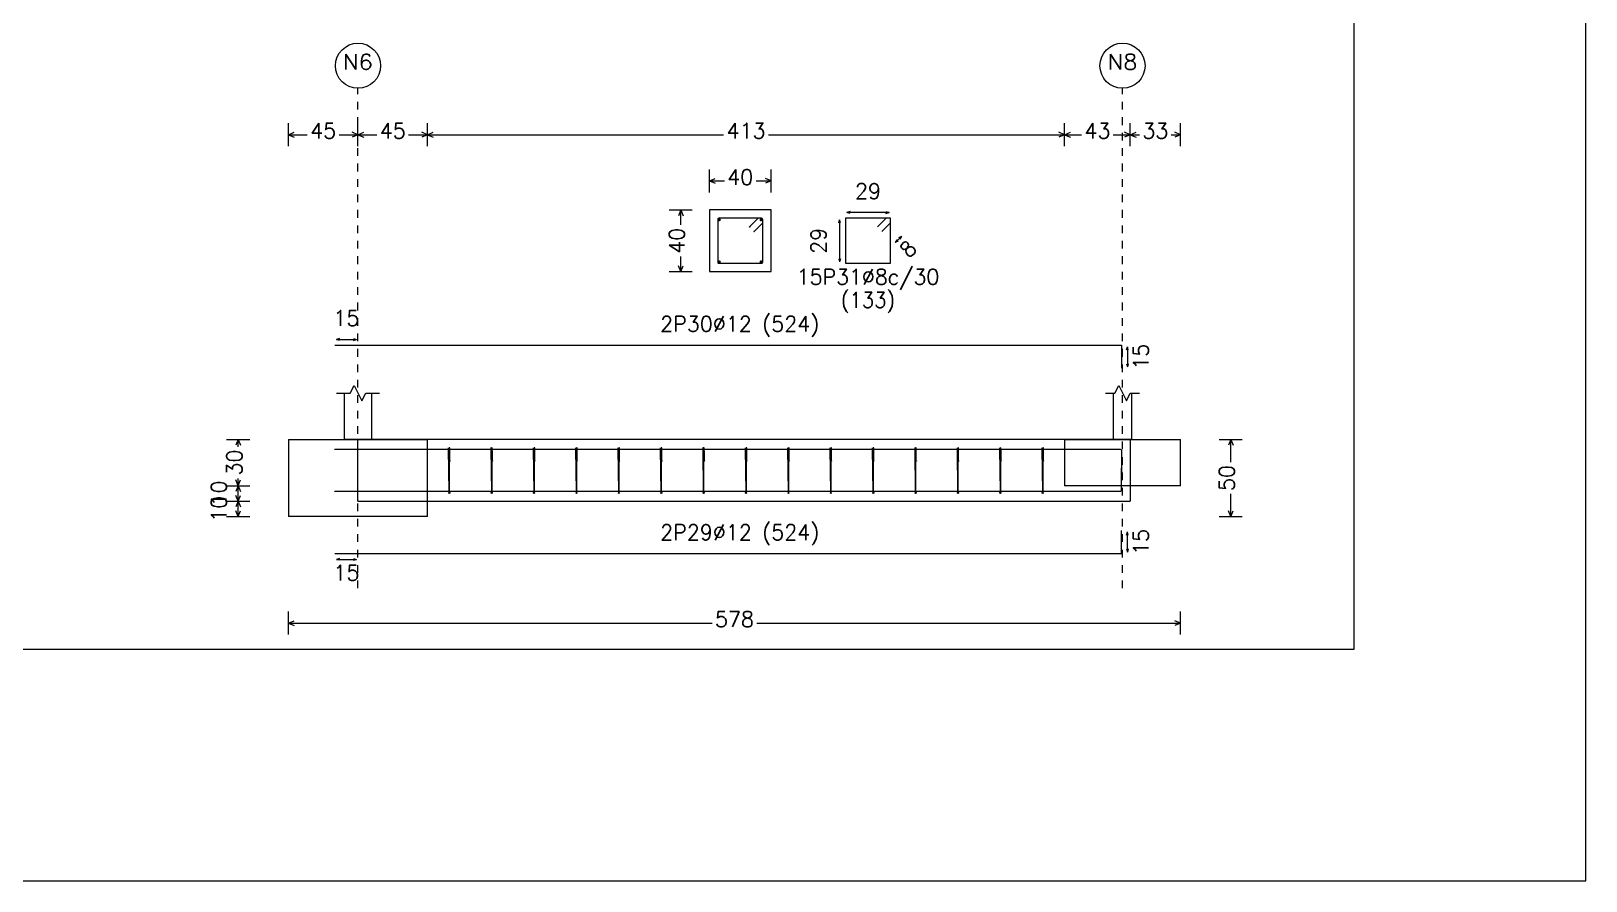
# Model space of a CAD drawing. Header units: millimetres. Extents: x -252 to 259, y -4 to 137.
# Drawn here: x 237.27 to 257.4, y 68.39 to 79.4 of the extents above; entities that cross this region are included whole.
import ezdxf
from ezdxf.enums import TextEntityAlignment as Align

# ---------------------------------------------------------------- set-up
doc = ezdxf.new("R2010")
doc.units = ezdxf.units.MM
doc.linetypes.add('CYPE_PUNTO', pattern=[0.075, 0, -0.075])
for name, color, linetype, lineweight in [('CIM_COTAS', 2, 'Continuous', 0), ('CIM_DIB_ARMADOS', 4, 'Continuous', 0), ('CIM_GEOMETRIA', 2, 'Continuous', 0), ('CIM_TXT_ARMADOS', 3, 'Continuous', 0), ('RECUAD_LIMITES', 2, 'Continuous', 0), ('RECUAD_MARCO', 1, 'Continuous', 20)]:
    doc.layers.add(name, color=color, linetype=linetype, lineweight=lineweight)
doc.styles.add('CYPETXT', font='romans__.ttf', dxfattribs={"height": 0.2})

msp = doc.modelspace()

# ---------------------------------------------------------------- hatches: boundary and pattern name
at = {"layer": 'CIM_DIB_ARMADOS'}
h = msp.add_hatch(color=256, dxfattribs=at)
edge = h.paths.add_edge_path(flags=0)
edge.add_arc((246.571, 76.864), 0.0016, 0, 360)
h = msp.add_hatch(color=256, dxfattribs=at)
edge = h.paths.add_edge_path(flags=0)
edge.add_arc((246.629, 76.806), 0.0016, 0, 360)
h = msp.add_hatch(color=256, dxfattribs=at)
edge = h.paths.add_edge_path(flags=0)
edge.add_arc((241.2, 73.984), 0.0016, 0, 360)
h = msp.add_hatch(color=256, dxfattribs=at)
edge = h.paths.add_edge_path(flags=0)
edge.add_arc((242.673, 73.891), 0.0016, 0, 360)
h = msp.add_hatch(color=256, dxfattribs=at)
edge = h.paths.add_edge_path(flags=0)
edge.add_arc((243.222, 73.891), 0.0016, 0, 360)
h = msp.add_hatch(color=256, dxfattribs=at)
edge = h.paths.add_edge_path(flags=0)
edge.add_arc((243.771, 73.891), 0.0016, 0, 360)
h = msp.add_hatch(color=256, dxfattribs=at)
edge = h.paths.add_edge_path(flags=0)
edge.add_arc((244.32, 73.891), 0.0016, 0, 360)
h = msp.add_hatch(color=256, dxfattribs=at)
edge = h.paths.add_edge_path(flags=0)
edge.add_arc((244.869, 73.891), 0.0016, 0, 360)
h = msp.add_hatch(color=256, dxfattribs=at)
edge = h.paths.add_edge_path(flags=0)
edge.add_arc((245.418, 73.891), 0.0016, 0, 360)
h = msp.add_hatch(color=256, dxfattribs=at)
edge = h.paths.add_edge_path(flags=0)
edge.add_arc((245.967, 73.891), 0.0016, 0, 360)
h = msp.add_hatch(color=256, dxfattribs=at)
edge = h.paths.add_edge_path(flags=0)
edge.add_arc((246.516, 73.891), 0.0016, 0, 360)
h = msp.add_hatch(color=256, dxfattribs=at)
edge = h.paths.add_edge_path(flags=0)
edge.add_arc((247.065, 73.891), 0.0016, 0, 360)
h = msp.add_hatch(color=256, dxfattribs=at)
edge = h.paths.add_edge_path(flags=0)
edge.add_arc((247.614, 73.891), 0.0016, 0, 360)
h = msp.add_hatch(color=256, dxfattribs=at)
edge = h.paths.add_edge_path(flags=0)
edge.add_arc((248.163, 73.891), 0.0016, 0, 360)
h = msp.add_hatch(color=256, dxfattribs=at)
edge = h.paths.add_edge_path(flags=0)
edge.add_arc((248.712, 73.891), 0.0016, 0, 360)
h = msp.add_hatch(color=256, dxfattribs=at)
edge = h.paths.add_edge_path(flags=0)
edge.add_arc((249.261, 73.891), 0.0016, 0, 360)
h = msp.add_hatch(color=256, dxfattribs=at)
edge = h.paths.add_edge_path(flags=0)
edge.add_arc((249.81, 73.891), 0.0016, 0, 360)
h = msp.add_hatch(color=256, dxfattribs=at)
edge = h.paths.add_edge_path(flags=0)
edge.add_arc((250.358, 73.891), 0.0016, 0, 360)
h = msp.add_hatch(color=256, dxfattribs=at)
edge = h.paths.add_edge_path(flags=0)
edge.add_arc((242.691, 73.833), 0.0016, 0, 360)
h = msp.add_hatch(color=256, dxfattribs=at)
edge = h.paths.add_edge_path(flags=0)
edge.add_arc((243.24, 73.833), 0.0016, 0, 360)
h = msp.add_hatch(color=256, dxfattribs=at)
edge = h.paths.add_edge_path(flags=0)
edge.add_arc((243.789, 73.833), 0.0016, 0, 360)
h = msp.add_hatch(color=256, dxfattribs=at)
edge = h.paths.add_edge_path(flags=0)
edge.add_arc((244.338, 73.833), 0.0016, 0, 360)
h = msp.add_hatch(color=256, dxfattribs=at)
edge = h.paths.add_edge_path(flags=0)
edge.add_arc((244.887, 73.833), 0.0016, 0, 360)
h = msp.add_hatch(color=256, dxfattribs=at)
edge = h.paths.add_edge_path(flags=0)
edge.add_arc((245.436, 73.833), 0.0016, 0, 360)
h = msp.add_hatch(color=256, dxfattribs=at)
edge = h.paths.add_edge_path(flags=0)
edge.add_arc((245.985, 73.833), 0.0016, 0, 360)
h = msp.add_hatch(color=256, dxfattribs=at)
edge = h.paths.add_edge_path(flags=0)
edge.add_arc((246.534, 73.833), 0.0016, 0, 360)
h = msp.add_hatch(color=256, dxfattribs=at)
edge = h.paths.add_edge_path(flags=0)
edge.add_arc((247.082, 73.833), 0.0016, 0, 360)
h = msp.add_hatch(color=256, dxfattribs=at)
edge = h.paths.add_edge_path(flags=0)
edge.add_arc((247.631, 73.833), 0.0016, 0, 360)
h = msp.add_hatch(color=256, dxfattribs=at)
edge = h.paths.add_edge_path(flags=0)
edge.add_arc((248.18, 73.833), 0.0016, 0, 360)
h = msp.add_hatch(color=256, dxfattribs=at)
edge = h.paths.add_edge_path(flags=0)
edge.add_arc((248.729, 73.833), 0.0016, 0, 360)
h = msp.add_hatch(color=256, dxfattribs=at)
edge = h.paths.add_edge_path(flags=0)
edge.add_arc((249.278, 73.833), 0.0016, 0, 360)
h = msp.add_hatch(color=256, dxfattribs=at)
edge = h.paths.add_edge_path(flags=0)
edge.add_arc((249.827, 73.833), 0.0016, 0, 360)
h = msp.add_hatch(color=256, dxfattribs=at)
edge = h.paths.add_edge_path(flags=0)
edge.add_arc((250.376, 73.833), 0.0016, 0, 360)
h = msp.add_hatch(color=256, dxfattribs=at)
edge = h.paths.add_edge_path(flags=0)
edge.add_arc((251.388, 73.74), 0.0016, 0, 360)
h = msp.add_hatch(color=256, dxfattribs=at)
edge = h.paths.add_edge_path(flags=0)
edge.add_arc((251.388, 73.684), 0.0016, 0, 360)
h = msp.add_hatch(color=256, dxfattribs=at)
edge = h.paths.add_edge_path(flags=0)
edge.add_arc((241.2, 73.44), 0.0016, 0, 360)

# ---------------------------------------------------------------- linework, layer by layer
at = {"layer": 'CIM_COTAS', "linetype": 'CYPE_PUNTO'}
for p, q in [((241.5, 72.184), (241.5, 78.66)), ((251.4, 72.184), (251.4, 78.66))]:
    msp.add_line(p, q, dxfattribs=at)
at = {"layer": 'CIM_COTAS'}
for p, q in [((240.6, 77.91), (240.6, 78.21)), ((241.5, 77.91), (241.5, 78.21)), ((241.5, 77.91), (241.5, 78.21)), ((242.4, 77.91), (242.4, 78.21)), ((242.4, 77.91), (242.4, 78.21)), ((250.65, 77.91), (250.65, 78.21)), ((250.65, 77.91), (250.65, 78.21)), ((251.5, 77.91), (251.5, 78.21)), ((251.5, 77.91), (251.5, 78.21)), ((252.15, 77.91), (252.15, 78.21)), ((240.6, 78.059), (240.675, 78.09)), ((240.6, 78.059), (240.675, 78.029)), ((240.6, 78.059), (240.844, 78.059)), ((241.255, 78.059), (241.5, 78.059)), ((241.5, 78.059), (241.425, 78.09)), ((241.5, 78.059), (241.425, 78.029)), ((241.5, 78.059), (241.575, 78.09)), ((241.5, 78.059), (241.575, 78.029)), ((241.5, 78.059), (241.744, 78.059)), ((242.155, 78.059), (242.4, 78.059)), ((242.4, 78.059), (242.325, 78.09)), ((242.4, 78.059), (242.325, 78.029)), ((242.4, 78.059), (242.475, 78.09)), ((242.4, 78.059), (242.475, 78.029)), ((242.4, 78.059), (246.235, 78.059)), ((246.814, 78.059), (250.65, 78.059)), ((250.65, 78.059), (250.575, 78.09)), ((250.65, 78.059), (250.575, 78.029)), ((250.65, 78.059), (250.725, 78.09)), ((250.65, 78.059), (250.725, 78.029)), ((250.65, 78.059), (250.869, 78.059)), ((251.28, 78.059), (251.5, 78.059)), ((251.5, 78.059), (251.425, 78.09)), ((251.5, 78.059), (251.425, 78.029)), ((251.5, 78.059), (251.575, 78.09)), ((251.5, 78.059), (251.575, 78.029)), ((251.5, 78.059), (251.619, 78.059)), ((252.03, 78.059), (252.15, 78.059)), ((252.15, 78.059), (252.075, 78.09)), ((252.15, 78.059), (252.075, 78.029)), ((246.05, 77.309), (246.05, 77.609)), ((246.85, 77.309), (246.85, 77.609)), ((246.05, 77.46), (246.125, 77.49)), ((246.05, 77.46), (246.125, 77.43)), ((246.05, 77.46), (246.244, 77.46)), ((246.655, 77.46), (246.85, 77.46)), ((246.85, 77.46), (246.775, 77.49)), ((246.85, 77.46), (246.775, 77.43)), ((245.529, 77.085), (245.829, 77.085)), ((245.679, 77.085), (245.649, 77.01)), ((245.679, 77.085), (245.709, 77.01)), ((245.679, 76.891), (245.679, 77.085)), ((245.679, 76.285), (245.649, 76.36)), ((245.679, 76.285), (245.679, 76.48)), ((245.679, 76.285), (245.709, 76.36)), ((245.529, 76.285), (245.829, 76.285)), ((239.799, 74.112), (240.099, 74.112)), ((239.949, 74.112), (239.919, 74.037)), ((239.949, 74.112), (239.979, 74.037)), ((239.949, 74.017), (239.949, 74.112)), ((252.651, 74.112), (252.951, 74.112)), ((252.801, 74.112), (252.771, 74.037)), ((252.801, 74.112), (252.831, 74.037)), ((252.801, 73.818), (252.801, 74.112)), ((239.799, 73.512), (240.099, 73.512)), ((239.799, 73.512), (240.099, 73.512)), ((239.949, 73.512), (239.919, 73.587)), ((239.949, 73.512), (239.919, 73.437)), ((239.949, 73.512), (239.949, 73.606)), ((239.949, 73.512), (239.979, 73.587)), ((239.949, 73.512), (239.979, 73.437)), ((239.949, 73.312), (239.949, 73.512)), ((239.799, 73.312), (240.099, 73.312)), ((239.799, 73.312), (240.099, 73.312)), ((239.949, 73.312), (239.919, 73.387)), ((239.949, 73.312), (239.919, 73.237)), ((239.949, 73.312), (239.979, 73.387)), ((239.949, 73.312), (239.979, 73.237)), ((239.949, 73.112), (239.949, 73.312)), ((252.801, 73.112), (252.801, 73.407)), ((239.799, 73.112), (240.099, 73.112)), ((239.949, 73.112), (239.919, 73.187)), ((239.949, 73.112), (239.979, 73.187)), ((252.651, 73.112), (252.951, 73.112)), ((252.801, 73.112), (252.771, 73.187)), ((252.801, 73.112), (252.831, 73.187)), ((240.6, 71.584), (240.6, 71.884)), ((252.15, 71.584), (252.15, 71.884)), ((240.6, 71.734), (240.675, 71.764)), ((240.6, 71.734), (240.675, 71.704)), ((240.6, 71.734), (246.085, 71.734)), ((246.664, 71.734), (252.15, 71.734)), ((252.15, 71.734), (252.075, 71.764)), ((252.15, 71.734), (252.075, 71.704))]:
    msp.add_line(p, q, dxfattribs=at)
for centre in [(241.5, 78.952), (251.4, 78.952)]:
    msp.add_circle(centre, 0.292, dxfattribs=at)
at = {"layer": 'CIM_DIB_ARMADOS'}
for p, q in [((246.16, 76.957), (246.196, 76.957)), ((246.178, 76.939), (246.178, 76.975)), ((246.704, 76.957), (246.74, 76.957)), ((246.722, 76.939), (246.722, 76.975)), ((246.16, 76.413), (246.196, 76.413)), ((246.178, 76.395), (246.178, 76.431)), ((246.704, 76.413), (246.74, 76.413)), ((246.722, 76.395), (246.722, 76.431))]:
    msp.add_line(p, q, dxfattribs=at)
for points in [[(246.629, 76.806), (246.737, 76.914), (246.741, 76.92), (246.742, 76.926), (246.742, 76.961), (246.74, 76.969), (246.734, 76.975), (246.726, 76.977), (246.174, 76.977), (246.166, 76.975), (246.16, 76.969), (246.158, 76.961), (246.158, 76.409), (246.16, 76.401), (246.166, 76.395), (246.174, 76.393), (246.726, 76.393), (246.734, 76.395), (246.74, 76.401), (246.742, 76.409), (246.742, 76.961), (246.74, 76.969), (246.734, 76.975), (246.726, 76.977), (246.69, 76.977), (246.684, 76.976), (246.679, 76.972), (246.571, 76.864)], [(248.283, 76.806), (248.396, 76.919), (248.396, 76.977), (247.812, 76.977), (247.812, 76.393), (248.396, 76.393), (248.396, 76.977), (248.338, 76.977), (248.225, 76.864)], [(241.2, 75.333), (241.5, 75.333), (251.388, 75.333), (251.388, 75.033)], [(241.2, 73.984), (241.5, 73.984), (251.368, 73.984), (251.378, 73.981), (251.385, 73.974), (251.388, 73.964), (251.388, 73.684)], [(242.691, 73.833), (242.691, 73.941), (242.691, 73.947), (242.691, 73.953), (242.69, 73.988), (242.69, 73.996), (242.69, 74.002), (242.69, 74.004), (242.682, 74.004), (242.682, 74.002), (242.682, 73.996), (242.682, 73.988), (242.682, 73.436), (242.682, 73.428), (242.682, 73.422), (242.682, 73.42), (242.682, 73.422), (242.682, 73.428), (242.682, 73.436), (242.674, 73.988), (242.674, 73.996), (242.674, 74.002), (242.674, 74.004), (242.674, 74.004), (242.673, 74.003), (242.673, 73.999), (242.673, 73.891)], [(243.24, 73.833), (243.24, 73.941), (243.24, 73.947), (243.24, 73.953), (243.239, 73.988), (243.239, 73.996), (243.239, 74.002), (243.239, 74.004), (243.231, 74.004), (243.231, 74.002), (243.231, 73.996), (243.231, 73.988), (243.231, 73.436), (243.231, 73.428), (243.231, 73.422), (243.231, 73.42), (243.231, 73.422), (243.231, 73.428), (243.231, 73.436), (243.223, 73.988), (243.223, 73.996), (243.223, 74.002), (243.223, 74.004), (243.222, 74.004), (243.222, 74.003), (243.222, 73.999), (243.222, 73.891)], [(243.789, 73.833), (243.789, 73.941), (243.789, 73.947), (243.789, 73.953), (243.788, 73.988), (243.788, 73.996), (243.788, 74.002), (243.788, 74.004), (243.78, 74.004), (243.78, 74.002), (243.78, 73.996), (243.78, 73.988), (243.78, 73.436), (243.78, 73.428), (243.78, 73.422), (243.78, 73.42), (243.78, 73.422), (243.78, 73.428), (243.78, 73.436), (243.772, 73.988), (243.772, 73.996), (243.772, 74.002), (243.772, 74.004), (243.771, 74.004), (243.771, 74.003), (243.771, 73.999), (243.771, 73.891)], [(244.338, 73.833), (244.338, 73.941), (244.338, 73.947), (244.338, 73.953), (244.337, 73.988), (244.337, 73.996), (244.337, 74.002), (244.337, 74.004), (244.329, 74.004), (244.329, 74.002), (244.329, 73.996), (244.329, 73.988), (244.329, 73.436), (244.329, 73.428), (244.329, 73.422), (244.329, 73.42), (244.329, 73.422), (244.329, 73.428), (244.329, 73.436), (244.321, 73.988), (244.321, 73.996), (244.321, 74.002), (244.321, 74.004), (244.32, 74.004), (244.32, 74.003), (244.32, 73.999), (244.32, 73.891)], [(244.887, 73.833), (244.887, 73.941), (244.887, 73.947), (244.887, 73.953), (244.886, 73.988), (244.886, 73.996), (244.886, 74.002), (244.886, 74.004), (244.878, 74.004), (244.878, 74.002), (244.878, 73.996), (244.878, 73.988), (244.878, 73.436), (244.878, 73.428), (244.878, 73.422), (244.878, 73.42), (244.878, 73.422), (244.878, 73.428), (244.878, 73.436), (244.87, 73.988), (244.87, 73.996), (244.87, 74.002), (244.87, 74.004), (244.869, 74.004), (244.869, 74.003), (244.869, 73.999), (244.869, 73.891)], [(245.436, 73.833), (245.436, 73.941), (245.436, 73.947), (245.436, 73.953), (245.435, 73.988), (245.435, 73.996), (245.435, 74.002), (245.435, 74.004), (245.427, 74.004), (245.427, 74.002), (245.427, 73.996), (245.427, 73.988), (245.427, 73.436), (245.427, 73.428), (245.427, 73.422), (245.427, 73.42), (245.427, 73.422), (245.427, 73.428), (245.427, 73.436), (245.419, 73.988), (245.419, 73.996), (245.419, 74.002), (245.419, 74.004), (245.418, 74.004), (245.418, 74.003), (245.418, 73.999), (245.418, 73.891)], [(245.985, 73.833), (245.985, 73.941), (245.985, 73.947), (245.985, 73.953), (245.984, 73.988), (245.984, 73.996), (245.984, 74.002), (245.984, 74.004), (245.976, 74.004), (245.976, 74.002), (245.976, 73.996), (245.976, 73.988), (245.976, 73.436), (245.976, 73.428), (245.976, 73.422), (245.976, 73.42), (245.976, 73.422), (245.976, 73.428), (245.976, 73.436), (245.968, 73.988), (245.968, 73.996), (245.968, 74.002), (245.968, 74.004), (245.967, 74.004), (245.967, 74.003), (245.967, 73.999), (245.967, 73.891)], [(246.534, 73.833), (246.534, 73.941), (246.534, 73.947), (246.533, 73.953), (246.533, 73.988), (246.533, 73.996), (246.533, 74.002), (246.533, 74.004), (246.525, 74.004), (246.525, 74.002), (246.525, 73.996), (246.525, 73.988), (246.525, 73.436), (246.525, 73.428), (246.525, 73.422), (246.525, 73.42), (246.525, 73.422), (246.525, 73.428), (246.525, 73.436), (246.517, 73.988), (246.517, 73.996), (246.517, 74.002), (246.517, 74.004), (246.516, 74.004), (246.516, 74.003), (246.516, 73.999), (246.516, 73.891)], [(247.082, 73.833), (247.082, 73.941), (247.082, 73.947), (247.082, 73.953), (247.082, 73.988), (247.082, 73.996), (247.082, 74.002), (247.081, 74.004), (247.074, 74.004), (247.074, 74.002), (247.074, 73.996), (247.074, 73.988), (247.074, 73.436), (247.074, 73.428), (247.074, 73.422), (247.074, 73.42), (247.074, 73.422), (247.074, 73.428), (247.073, 73.436), (247.066, 73.988), (247.066, 73.996), (247.066, 74.002), (247.065, 74.004), (247.065, 74.004), (247.065, 74.003), (247.065, 73.999), (247.065, 73.891)], [(247.631, 73.833), (247.631, 73.941), (247.631, 73.947), (247.631, 73.953), (247.631, 73.988), (247.631, 73.996), (247.631, 74.002), (247.63, 74.004), (247.623, 74.004), (247.623, 74.002), (247.623, 73.996), (247.623, 73.988), (247.623, 73.436), (247.623, 73.428), (247.623, 73.422), (247.623, 73.42), (247.623, 73.422), (247.623, 73.428), (247.622, 73.436), (247.615, 73.988), (247.615, 73.996), (247.615, 74.002), (247.614, 74.004), (247.614, 74.004), (247.614, 74.003), (247.614, 73.999), (247.614, 73.891)], [(248.18, 73.833), (248.18, 73.941), (248.18, 73.947), (248.18, 73.953), (248.18, 73.988), (248.18, 73.996), (248.179, 74.002), (248.179, 74.004), (248.172, 74.004), (248.172, 74.002), (248.172, 73.996), (248.172, 73.988), (248.172, 73.436), (248.172, 73.428), (248.172, 73.422), (248.172, 73.42), (248.172, 73.422), (248.171, 73.428), (248.171, 73.436), (248.164, 73.988), (248.164, 73.996), (248.163, 74.002), (248.163, 74.004), (248.163, 74.004), (248.163, 74.003), (248.163, 73.999), (248.163, 73.891)], [(248.729, 73.833), (248.729, 73.941), (248.729, 73.947), (248.729, 73.953), (248.729, 73.988), (248.729, 73.996), (248.728, 74.002), (248.728, 74.004), (248.721, 74.004), (248.721, 74.002), (248.721, 73.996), (248.72, 73.988), (248.72, 73.436), (248.72, 73.428), (248.72, 73.422), (248.72, 73.42), (248.72, 73.422), (248.72, 73.428), (248.72, 73.436), (248.713, 73.988), (248.713, 73.996), (248.712, 74.002), (248.712, 74.004), (248.712, 74.004), (248.712, 74.003), (248.712, 73.999), (248.712, 73.891)], [(249.278, 73.833), (249.278, 73.941), (249.278, 73.947), (249.278, 73.953), (249.278, 73.988), (249.278, 73.996), (249.277, 74.002), (249.277, 74.004), (249.27, 74.004), (249.27, 74.002), (249.269, 73.996), (249.269, 73.988), (249.269, 73.436), (249.269, 73.428), (249.269, 73.422), (249.269, 73.42), (249.269, 73.422), (249.269, 73.428), (249.269, 73.436), (249.262, 73.988), (249.262, 73.996), (249.261, 74.002), (249.261, 74.004), (249.261, 74.004), (249.261, 74.003), (249.261, 73.999), (249.261, 73.891)], [(249.827, 73.833), (249.827, 73.941), (249.827, 73.947), (249.827, 73.953), (249.827, 73.988), (249.826, 73.996), (249.826, 74.002), (249.826, 74.004), (249.819, 74.004), (249.818, 74.002), (249.818, 73.996), (249.818, 73.988), (249.818, 73.436), (249.818, 73.428), (249.818, 73.422), (249.818, 73.42), (249.818, 73.422), (249.818, 73.428), (249.818, 73.436), (249.811, 73.988), (249.81, 73.996), (249.81, 74.002), (249.81, 74.004), (249.81, 74.004), (249.81, 74.003), (249.81, 73.999), (249.81, 73.891)], [(250.376, 73.833), (250.376, 73.941), (250.376, 73.947), (250.376, 73.953), (250.376, 73.988), (250.375, 73.996), (250.375, 74.002), (250.375, 74.004), (250.368, 74.004), (250.367, 74.002), (250.367, 73.996), (250.367, 73.988), (250.367, 73.436), (250.367, 73.428), (250.367, 73.422), (250.367, 73.42), (250.367, 73.422), (250.367, 73.428), (250.367, 73.436), (250.36, 73.988), (250.359, 73.996), (250.359, 74.002), (250.359, 74.004), (250.359, 74.004), (250.359, 74.003), (250.358, 73.999), (250.358, 73.891)], [(241.2, 73.44), (241.5, 73.44), (251.368, 73.44), (251.378, 73.443), (251.385, 73.45), (251.388, 73.46), (251.388, 73.74)], [(241.2, 72.634), (241.5, 72.634), (251.388, 72.634), (251.388, 72.934)]]:
    msp.add_lwpolyline(points, dxfattribs=at)
for centre, radius in [((246.178, 76.957), 0.012), ((246.722, 76.957), 0.012), ((246.571, 76.864), 0.0016), ((246.629, 76.806), 0.0016), ((246.178, 76.413), 0.012), ((246.722, 76.413), 0.012), ((241.2, 73.984), 0.0016), ((242.673, 73.891), 0.0016), ((243.222, 73.891), 0.0016), ((243.771, 73.891), 0.0016), ((244.32, 73.891), 0.0016), ((244.869, 73.891), 0.0016), ((245.418, 73.891), 0.0016), ((245.967, 73.891), 0.0016), ((246.516, 73.891), 0.0016), ((247.065, 73.891), 0.0016), ((247.614, 73.891), 0.0016), ((248.163, 73.891), 0.0016), ((248.712, 73.891), 0.0016), ((249.261, 73.891), 0.0016), ((249.81, 73.891), 0.0016), ((250.358, 73.891), 0.0016), ((242.691, 73.833), 0.0016), ((243.24, 73.833), 0.0016), ((243.789, 73.833), 0.0016), ((244.338, 73.833), 0.0016), ((244.887, 73.833), 0.0016), ((245.436, 73.833), 0.0016), ((245.985, 73.833), 0.0016), ((246.534, 73.833), 0.0016), ((247.082, 73.833), 0.0016), ((247.631, 73.833), 0.0016), ((248.18, 73.833), 0.0016), ((248.729, 73.833), 0.0016), ((249.278, 73.833), 0.0016), ((249.827, 73.833), 0.0016), ((250.376, 73.833), 0.0016), ((251.388, 73.74), 0.0016), ((251.388, 73.684), 0.0016), ((241.2, 73.44), 0.0016), ((242.682, 73.42), 0.008), ((243.231, 73.42), 0.008), ((243.78, 73.42), 0.008), ((244.329, 73.42), 0.008), ((244.878, 73.42), 0.008), ((245.427, 73.42), 0.008), ((245.976, 73.42), 0.008), ((246.525, 73.42), 0.008), ((247.074, 73.42), 0.008), ((247.623, 73.42), 0.008), ((248.172, 73.42), 0.008), ((248.72, 73.42), 0.008), ((249.269, 73.42), 0.008), ((249.818, 73.42), 0.008), ((250.367, 73.42), 0.008)]:
    msp.add_circle(centre, radius, dxfattribs=at)
at = {"layer": 'CIM_GEOMETRIA'}
for p, q in [((241.32, 74.712), (241.32, 74.112)), ((241.68, 74.112), (241.68, 74.712)), ((251.28, 74.712), (251.28, 74.112)), ((251.52, 74.112), (251.52, 74.712)), ((240.6, 74.112), (242.4, 74.112)), ((240.6, 74.112), (240.6, 73.112)), ((241.68, 74.112), (241.32, 74.112)), ((241.5, 73.312), (241.5, 74.112)), ((251.5, 74.112), (241.5, 74.112)), ((242.4, 73.112), (242.4, 74.112)), ((250.65, 74.112), (252.15, 74.112)), ((250.65, 74.112), (250.65, 73.512)), ((251.52, 74.112), (251.28, 74.112)), ((251.5, 74.112), (251.5, 73.312)), ((252.15, 73.512), (252.15, 74.112)), ((252.15, 73.512), (250.65, 73.512)), ((241.5, 73.312), (251.5, 73.312)), ((242.4, 73.112), (240.6, 73.112))]:
    msp.add_line(p, q, dxfattribs=at)
msp.add_lwpolyline([(246.05, 77.085), (246.05, 76.285), (246.85, 76.285), (246.85, 77.085), (246.05, 77.085)], close=True, dxfattribs=at)
for points in [[(241.22, 74.712), (241.4, 74.712), (241.45, 74.812), (241.55, 74.612), (241.6, 74.712), (241.78, 74.712)], [(251.18, 74.712), (251.3, 74.712), (251.35, 74.812), (251.45, 74.612), (251.5, 74.712), (251.62, 74.712)]]:
    msp.add_lwpolyline(points, dxfattribs=at)
at = {"layer": 'CIM_TXT_ARMADOS'}
for p, q in [((247.725, 76.917), (247.737, 76.957)), ((247.75, 76.917), (247.737, 76.957)), ((247.737, 76.957), (247.737, 76.413)), ((247.872, 77.065), (247.832, 77.052)), ((247.872, 77.04), (247.832, 77.052)), ((248.376, 77.052), (247.832, 77.052)), ((248.336, 77.065), (248.376, 77.052)), ((248.336, 77.04), (248.376, 77.052)), ((248.457, 76.661), (248.541, 76.746)), ((248.504, 76.726), (248.541, 76.746)), ((248.522, 76.708), (248.541, 76.746)), ((248.476, 76.698), (248.457, 76.661)), ((248.494, 76.68), (248.457, 76.661)), ((247.725, 76.453), (247.737, 76.413)), ((247.75, 76.453), (247.737, 76.413)), ((241.26, 75.421), (241.22, 75.408)), ((241.26, 75.395), (241.22, 75.408)), ((241.22, 75.408), (241.48, 75.408)), ((241.44, 75.421), (241.48, 75.408)), ((241.44, 75.395), (241.48, 75.408)), ((251.45, 75.273), (251.463, 75.313)), ((251.475, 75.273), (251.463, 75.313)), ((251.463, 75.313), (251.463, 75.053)), ((251.45, 75.093), (251.463, 75.053)), ((251.475, 75.093), (251.463, 75.053)), ((251.45, 72.874), (251.463, 72.914)), ((251.475, 72.874), (251.463, 72.914)), ((251.463, 72.654), (251.463, 72.914)), ((251.45, 72.694), (251.463, 72.654)), ((251.475, 72.694), (251.463, 72.654)), ((241.26, 72.572), (241.22, 72.559)), ((241.26, 72.547), (241.22, 72.559)), ((241.22, 72.559), (241.48, 72.559)), ((241.44, 72.572), (241.48, 72.559)), ((241.44, 72.547), (241.48, 72.559))]:
    msp.add_line(p, q, dxfattribs=at)
at = {"layer": 'RECUAD_LIMITES'}
msp.add_lwpolyline([(198, 68.394), (257.4, 68.394), (257.4, 110.394), (198, 110.394), (198, 68.394)], close=True, dxfattribs=at)
at = {"layer": 'RECUAD_MARCO'}
msp.add_lwpolyline([(201, 71.394), (254.4, 71.394), (254.4, 107.394), (201, 107.394), (201, 71.394)], close=True, dxfattribs=at)

# ---------------------------------------------------------------- texts
at = {"layer": 'CIM_COTAS', "style": 'CYPETXT'}
for s, width, p, p2 in [('N6', 0.950495, (241.308, 78.902), (241.692, 78.902)), ('N8', 0.950495, (251.208, 78.902), (251.592, 78.902)), ('45', 0.872274, (240.882, 78.01), (241.218, 78.01)), ('45', 0.872274, (241.782, 78.01), (242.118, 78.01)), ('413', 0.872274, (246.273, 78.01), (246.777, 78.01)), ('43', 0.872274, (250.907, 78.01), (251.243, 78.01)), ('33', 0.872274, (251.657, 78.01), (251.993, 78.01)), ('40', 0.872274, (246.282, 77.41), (246.618, 77.41)), ('578', 0.872274, (246.123, 71.684), (246.627, 71.684))]:
    msp.add_text(s, height=0.2, dxfattribs=dict(at, width=width)).set_placement(p, p2, align=Align.FIT)
at = {"layer": 'CIM_COTAS', "style": 'CYPETXT', "width": 0.872274}
for s, p, p2 in [('40', (245.729, 76.517), (245.729, 76.853)), ('30', (239.999, 73.644), (239.999, 73.98)), ('50', (252.851, 73.444), (252.851, 73.78)), ('10', (239.799, 73.244), (239.799, 73.58)), ('10', (239.799, 73.044), (239.799, 73.38))]:
    msp.add_text(s, height=0.2, rotation=90, dxfattribs=at).set_placement(p, p2, align=Align.FIT)
at = {"layer": 'CIM_TXT_ARMADOS', "style": 'CYPETXT'}
for s, width, p, p2 in [('29', 0.872274, (247.936, 77.227), (248.272, 77.227)), ('15P31%%c8c/30', 0.859419, (247.182, 76.118), (249.027, 76.118)), ('(133)', 0.826077, (247.753, 75.818), (248.455, 75.818)), ('15', 0.872274, (241.182, 75.583), (241.518, 75.583)), ('2P30%%c12 (524)', 0.848777, (245.413, 75.508), (247.474, 75.508)), ('2P29%%c12 (524)', 0.848777, (245.413, 72.809), (247.474, 72.809)), ('15', 0.872274, (241.182, 72.284), (241.518, 72.284))]:
    msp.add_text(s, height=0.2, dxfattribs=dict(at, width=width)).set_placement(p, p2, align=Align.FIT)
at = {"layer": 'CIM_TXT_ARMADOS', "style": 'CYPETXT', "width": 0.872274}
for s, rotation, p, p2 in [('29', 90, (247.562, 76.517), (247.562, 76.853)), ('8', 45, (248.634, 76.449), (248.753, 76.568)), ('15', 90, (251.738, 75.015), (251.738, 75.351)), ('15', 90, (251.738, 72.616), (251.738, 72.952))]:
    msp.add_text(s, height=0.2, rotation=rotation, dxfattribs=at).set_placement(p, p2, align=Align.FIT)

doc.saveas('drawing.dxf')
